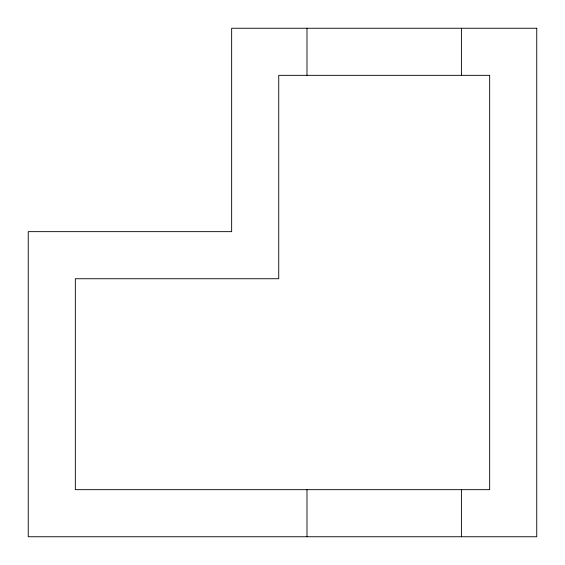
<?xml version="1.0" encoding="UTF-8"?>
<svg xmlns="http://www.w3.org/2000/svg" width="565" height="565" viewBox="0 0 565 565"><rect width="100%" height="100%" fill="white"/><g stroke="black" fill="none" stroke-linecap="round" stroke-linejoin="round"><path stroke-width="0.85" d="M461.414 28.25L461.414 75.336M461.414 489.664L461.414 536.75M306.986 28.25L306.986 75.336M306.986 489.664L306.986 536.75M536.75 28.25L231.65 28.25L231.65 231.65L28.25 231.65L28.25 536.75L536.75 536.75L536.75 28.25M489.664 75.336L278.736 75.336L278.736 278.736L75.336 278.736L75.336 489.664L489.664 489.664L489.664 75.336"/></g></svg>
